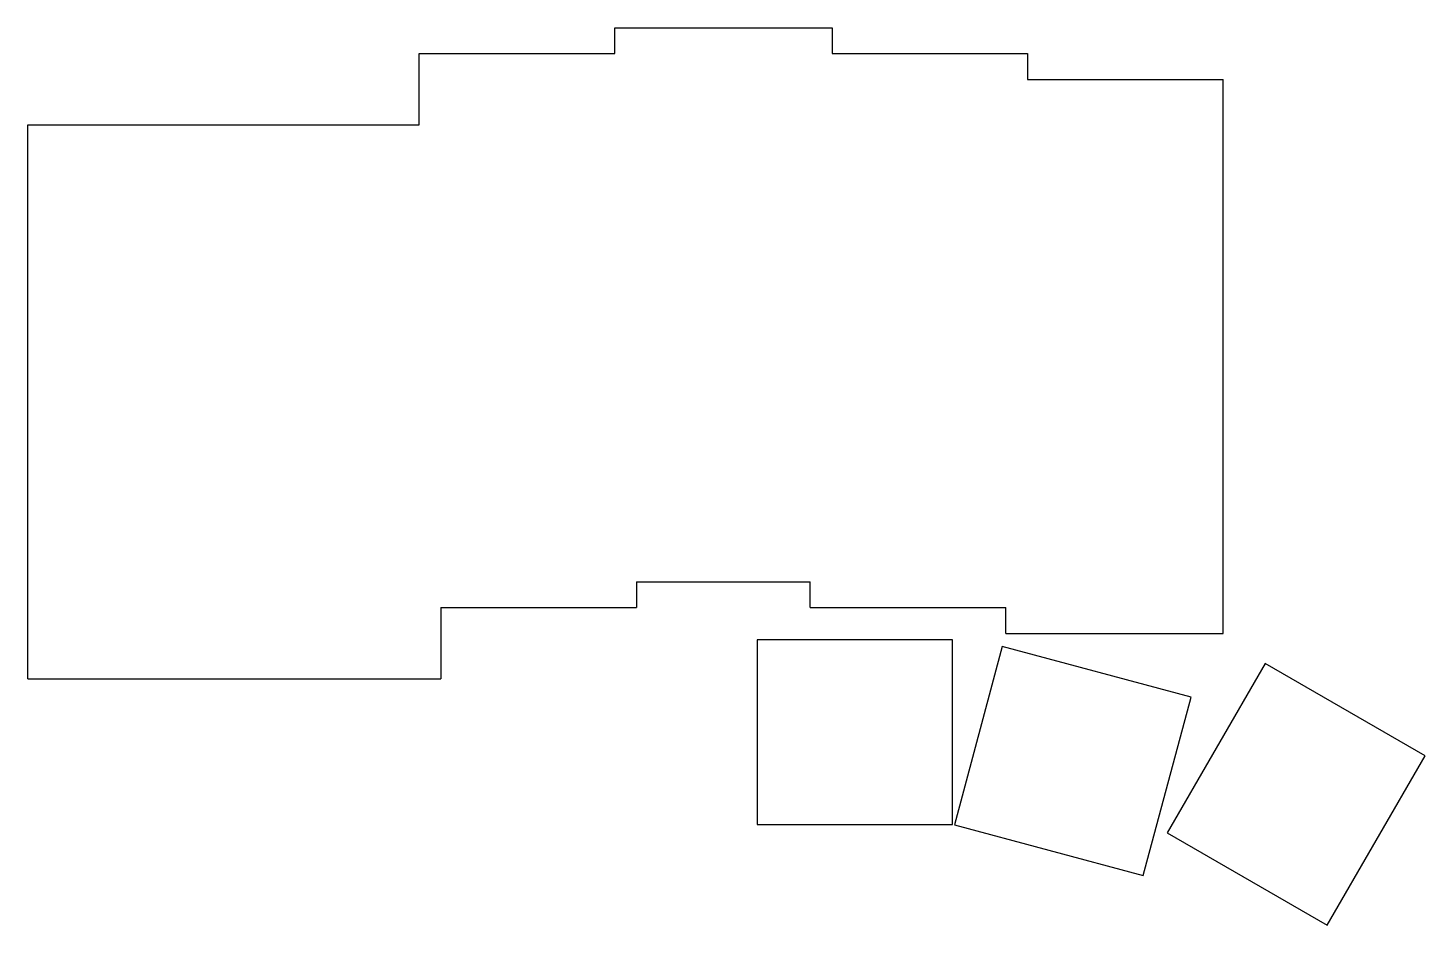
# Model space of a CAD drawing. Header units: millimetres. Extents: x 8 to 137, y -31 to 51.
import ezdxf

# ---------------------------------------------------------------- set-up
doc = ezdxf.new("R2010")
doc.units = ezdxf.units.MM

msp = doc.modelspace()

# ---------------------------------------------------------------- linework, layer by layer
for p, q in [((62, 51.42), (82, 51.42)), ((62, 49.06), (62, 51.42)), ((82, 51.42), (82, 49.06)), ((44, 49.06), (62, 49.06)), ((44, 42.5), (44, 49.06)), ((82, 49.06), (100, 49.06)), ((100, 49.06), (100, 46.68)), ((100, 46.68), (118, 46.68)), ((118, -4.32), (118, 46.68)), ((8, -8.5), (8, 42.5)), ((8, 42.5), (44, 42.5)), ((64, 0.42), (64, -1.94)), ((64, 0.42), (80, 0.42)), ((80, -1.94), (80, 0.42)), ((46, -1.94), (46, -8.5)), ((46, -1.94), (64, -1.94)), ((80, -1.94), (98, -1.94)), ((98, -4.32), (98, -1.94)), ((93.1, -4.91), (75.1, -4.91)), ((75.1, -4.91), (75.1, -21.91)), ((93.1, -21.91), (93.1, -4.91)), ((98, -4.32), (118, -4.32)), ((97.66, -5.52), (93.26, -21.94)), ((115.04, -10.18), (97.66, -5.52)), ((121.85, -7.08), (112.85, -22.66)), ((136.58, -15.58), (121.85, -7.08)), ((8, -8.5), (46, -8.5)), ((110.64, -26.6), (115.04, -10.18)), ((127.58, -31.16), (136.58, -15.58)), ((75.1, -21.91), (93.1, -21.91)), ((93.26, -21.94), (110.64, -26.6)), ((112.85, -22.66), (127.58, -31.16))]:
    msp.add_line(p, q)

doc.saveas('drawing.dxf')
